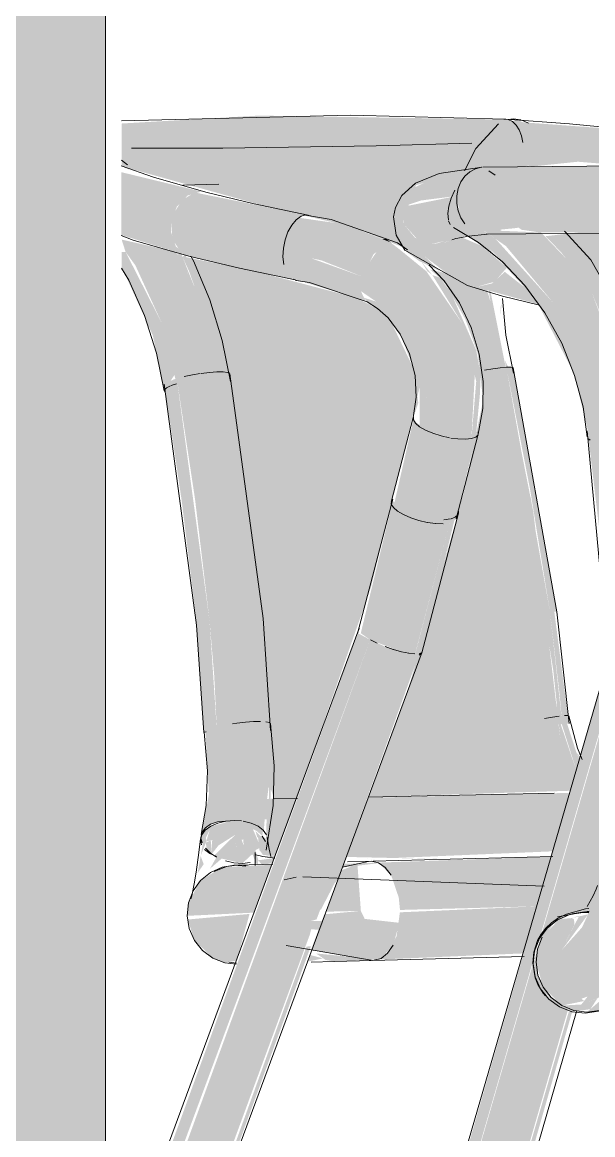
# Model space of a CAD drawing. Header units: inches. Extents: x 27328 to 52026, y -4075 to 4147.
# Drawn here: x 49625.64854 to 49625.653, y 59.9758 to 59.98449 of the extents above; entities that cross this region are included whole.
import ezdxf

# ---------------------------------------------------------------- set-up
doc = ezdxf.new("R2010")
doc.units = ezdxf.units.IN
doc.header["$MEASUREMENT"] = 0
doc.layers.add('I-FURN', color=30, linetype='Continuous', lineweight=9)
doc.layers.add('S-BEAM', color=12, linetype='Continuous', lineweight=9)

msp = doc.modelspace()

# ---------------------------------------------------------------- hatches: boundary and pattern name
at = {"layer": 'I-FURN'}
for points in [[(49625.6493213, 59.9833938), (49625.6495984, 59.9834175), (49625.6496234, 59.9835035), (49625.6513087, 59.9835207), (49625.6514548, 59.9834605), (49625.6524552, 59.9834325), (49625.6524431, 59.9835992), (49625.652372, 59.9837108), (49625.6523401, 59.9837263), (49625.6503936, 59.983757), (49625.6493216, 59.9836952), (49625.6493213, 59.9834304)], [(49625.6533931, 59.9833714), (49625.6533891, 59.9836357), (49625.652372, 59.9837108), (49625.6524431, 59.9835992), (49625.6524552, 59.9834325), (49625.6531669, 59.9833736)], [(49625.652512, 59.9833586), (49625.6529065, 59.9833991), (49625.6524552, 59.9834325), (49625.6524552, 59.9833758), (49625.6525145, 59.9833626)], [(49625.6497074, 59.9829176), (49625.6497511, 59.9830437), (49625.649838, 59.9831337), (49625.649945, 59.9831637), (49625.6493187, 59.9833153), (49625.6493183, 59.9830312)], [(49625.6515026, 59.9830419), (49625.6516581, 59.9830942), (49625.6519388, 59.9831298), (49625.6520016, 59.9832835), (49625.6520838, 59.9833425), (49625.6517629, 59.9832702), (49625.6515502, 59.9831676), (49625.651518, 59.983108)], [(49625.6560352, 59.9830929), (49625.6565932, 59.9831274), (49625.6566574, 59.9832847), (49625.6566776, 59.9832964), (49625.6536016, 59.9833712), (49625.6521313, 59.9833538), (49625.6520398, 59.9833187), (49625.651971, 59.9832387), (49625.6519388, 59.9831298), (49625.654058, 59.9831519), (49625.6559954, 59.9830945)], [(49625.650584, 59.982721), (49625.650649, 59.9829026), (49625.650722, 59.9829709), (49625.6507604, 59.982981), (49625.6498908, 59.9831571), (49625.6497904, 59.983095), (49625.6497228, 59.9829832), (49625.6497088, 59.9829173), (49625.6502353, 59.982794)], [(49625.6517398, 59.9827539), (49625.6520879, 59.9828385), (49625.6520008, 59.9829129), (49625.6519386, 59.9830711), (49625.6519388, 59.9831298), (49625.6515026, 59.9830419), (49625.6515252, 59.9829085), (49625.6516263, 59.9827953), (49625.6516728, 59.9827702)], [(49625.6550101, 59.982835), (49625.6550659, 59.9829388), (49625.6550994, 59.982935), (49625.6552849, 59.9830336), (49625.6553689, 59.9830153), (49625.6557894, 59.9830794), (49625.6559753, 59.9830953), (49625.6540406, 59.9831523), (49625.6519388, 59.9831298), (49625.6519705, 59.9829598), (49625.6520827, 59.982848), (49625.6523864, 59.9828773), (49625.6524211, 59.9828823), (49625.6524434, 59.9828658), (49625.6525913, 59.9828443), (49625.6541749, 59.9828542), (49625.6549981, 59.9828353)], [(49625.6498285, 59.9826659), (49625.6497448, 59.9827354), (49625.6497061, 59.9828515), (49625.6497074, 59.9829176), (49625.6493183, 59.9830312), (49625.6493186, 59.982825), (49625.6497091, 59.9827031)], [(49625.6511994, 59.9825), (49625.6512895, 59.9826763), (49625.6514193, 59.9827683), (49625.6510701, 59.9829075), (49625.6506722, 59.982964), (49625.6506019, 59.9828835), (49625.6505567, 59.9826938), (49625.6508816, 59.9826267)], [(49625.651807, 59.9825431), (49625.6516893, 59.982656), (49625.6517398, 59.9827539), (49625.651612, 59.982803), (49625.6515252, 59.9829085), (49625.6515051, 59.9829738), (49625.6514621, 59.9828448), (49625.6515531, 59.9826887), (49625.6516439, 59.9826219)], [(49625.6506597, 59.9824793), (49625.6506034, 59.9825427), (49625.6505806, 59.9826553), (49625.650584, 59.982721), (49625.6497074, 59.9829176), (49625.6497189, 59.9827894), (49625.6497822, 59.9826933), (49625.6498285, 59.9826659), (49625.6502574, 59.9825638)], [(49625.6497498, 59.9816639), (49625.650005, 59.9817064), (49625.6501066, 59.981731), (49625.649976, 59.982261), (49625.6497442, 59.982693), (49625.6493212, 59.9827891), (49625.6493518, 59.982693), (49625.6494285, 59.9825879), (49625.6496317, 59.982143), (49625.6497333, 59.981731)], [(49625.6514193, 59.9827683), (49625.6513872, 59.982794), (49625.6513548, 59.982794)], [(49625.6520889, 59.9824185), (49625.6522336, 59.9824606), (49625.6523289, 59.9825693), (49625.6521371, 59.9827377), (49625.6519897, 59.9828009), (49625.6519862, 59.9828145), (49625.6518604, 59.9827702), (49625.6517398, 59.9827539), (49625.6516893, 59.982656), (49625.6518783, 59.9825116)], [(49625.6496552, 59.9816157), (49625.6497333, 59.981731), (49625.6496317, 59.982143), (49625.6493518, 59.982693), (49625.6493213, 59.982693), (49625.6493214, 59.9825756), (49625.6495644, 59.9820414), (49625.6496306, 59.981731)], [(49625.6512245, 59.982312), (49625.6511894, 59.9823864), (49625.6511994, 59.9825), (49625.6508003, 59.9826435), (49625.6505567, 59.9826938), (49625.6506039, 59.982523), (49625.6506369, 59.9824892), (49625.6508004, 59.9824399)], [(49625.6520049, 59.9812303), (49625.6520526, 59.9812354), (49625.6520783, 59.9817314), (49625.6519828, 59.9821311), (49625.6517005, 59.9825419), (49625.651501, 59.9827045), (49625.6514193, 59.9827683), (49625.6513321, 59.9827205), (49625.6512208, 59.9825621), (49625.6511994, 59.9825), (49625.6515268, 59.9822092), (49625.6517068, 59.9817314), (49625.6516944, 59.9813014), (49625.6518922, 59.9812399), (49625.6519468, 59.9812323)], [(49625.652582, 59.9822825), (49625.6524796, 59.982407), (49625.6523129, 59.9825373), (49625.6522144, 59.9824471), (49625.6520889, 59.9824185), (49625.6525667, 59.9822862)], [(49625.6503967, 59.9788127), (49625.6502206, 59.9806212), (49625.6500383, 59.981731), (49625.6498736, 59.9823802), (49625.6497992, 59.9823686), (49625.6500682, 59.980926), (49625.65019, 59.9799649), (49625.6502924, 59.9788144)], [(49625.6500078, 59.9798102), (49625.650372, 59.9798405), (49625.6501132, 59.9817559), (49625.6498097, 59.9817207), (49625.6497517, 59.9817065), (49625.6498943, 59.9807617)], [(49625.6526182, 59.9798786), (49625.6526659, 59.9798829), (49625.6523252, 59.9817929), (49625.6522776, 59.981788), (49625.65252, 59.9807525)], [(49625.6526659, 59.9798829), (49625.6527174, 59.979884), (49625.6523771, 59.9817912), (49625.6523252, 59.9817929), (49625.6525101, 59.9808413)], [(49625.6499087, 59.9797828), (49625.6500078, 59.9798102), (49625.6497517, 59.9817065), (49625.6496544, 59.9816652), (49625.6497907, 59.9807463)], [(49625.6515216, 59.980642), (49625.6516944, 59.9813014), (49625.6515989, 59.9813808), (49625.6514427, 59.9806962), (49625.6514752, 59.9806689)], [(49625.6518318, 59.98057), (49625.6518794, 59.9805751), (49625.6520526, 59.9812354), (49625.6518823, 59.9812412), (49625.6516944, 59.9813014), (49625.6515216, 59.980642), (49625.6517093, 59.9805811), (49625.6517738, 59.980572)], [(49625.6518794, 59.9805751), (49625.6519315, 59.9806048), (49625.6520866, 59.9812472), (49625.6520523, 59.9812345), (49625.6518924, 59.9806247)], [(49625.6532382, 59.9793586), (49625.653064, 59.9812635), (49625.6529611, 59.9812848), (49625.6531888, 59.9793633)], [(49625.650372, 59.9798405), (49625.6503092, 59.9806088), (49625.6502573, 59.9808016)], [(49625.6512639, 59.9796634), (49625.6515257, 59.9806654), (49625.6514389, 59.980749), (49625.6511885, 59.9797159), (49625.651262, 59.9796644)], [(49625.6516082, 59.9795379), (49625.6518886, 59.9806078), (49625.651712, 59.9806069), (49625.6515257, 59.9806654), (49625.6512639, 59.9796634), (49625.651508, 59.9795702), (49625.6515597, 59.9795381)], [(49625.6516082, 59.9795379), (49625.6516632, 59.9795576), (49625.651926, 59.9806223), (49625.6518886, 59.9806078), (49625.6516276, 59.9796062)], [(49625.6500649, 59.9789542), (49625.6504306, 59.9789613), (49625.650372, 59.9798405), (49625.6500078, 59.9798102), (49625.6500442, 59.9793831)], [(49625.6527143, 59.9790027), (49625.6527622, 59.9790063), (49625.6526659, 59.9798829), (49625.6526182, 59.9798786), (49625.6526914, 59.9794279), (49625.6527174, 59.9791781)], [(49625.6527622, 59.9790063), (49625.6528132, 59.9790105), (49625.6526997, 59.9798847), (49625.6526659, 59.9798829), (49625.6527408, 59.9792395)], [(49625.6499646, 59.9789432), (49625.6500649, 59.9789542), (49625.6500078, 59.9798102), (49625.6499087, 59.9797828), (49625.6499204, 59.9796057)], [(49625.6493181, 59.97441), (49625.651262, 59.9796644), (49625.6511644, 59.9797169), (49625.6493181, 59.9746476), (49625.6493181, 59.974472)], [(49625.6493183, 59.9733605), (49625.6507878, 59.977355), (49625.65079, 59.9773608), (49625.6508009, 59.9774045), (49625.6507679, 59.9774066), (49625.6508008, 59.97747), (49625.6508431, 59.9774809), (49625.6516101, 59.9795537), (49625.651378, 59.9796112), (49625.651262, 59.9796644), (49625.6493181, 59.9743354), (49625.6493183, 59.9734261)], [(49625.6500488, 59.9685859), (49625.6531441, 59.9792621), (49625.6531072, 59.979459), (49625.6499734, 59.9685886), (49625.6500057, 59.9685872)], [(49625.6528449, 59.9784866), (49625.6528818, 59.9786136), (49625.6527289, 59.9790668), (49625.6527714, 59.9786525), (49625.6528284, 59.9785337)], [(49625.6499493, 59.9781623), (49625.6500156, 59.9782244), (49625.6500686, 59.9782421), (49625.6501144, 59.9785951), (49625.6500928, 59.9789928), (49625.6499748, 59.9789544), (49625.6500029, 59.9784594)], [(49625.6504192, 59.9781315), (49625.6504735, 59.9785512), (49625.6504478, 59.979024), (49625.6502216, 59.9790144), (49625.6500928, 59.9789928), (49625.6501076, 59.9785431), (49625.6500686, 59.9782421), (49625.6502579, 59.9782306), (49625.6503784, 59.9781708)], [(49625.6503287, 59.9782581), (49625.6503967, 59.9788127), (49625.6502924, 59.9788144), (49625.6503288, 59.9785398), (49625.65034, 59.9785408), (49625.6503054, 59.9783817), (49625.6502802, 59.9782589)], [(49625.6503839, 59.9779106), (49625.6503888, 59.9779426), (49625.6503657, 59.9780225), (49625.6504077, 59.9780436), (49625.6503252, 59.9782347), (49625.6502035, 59.9782533), (49625.6502111, 59.9780888), (49625.6502707, 59.9781062), (49625.650276, 59.9780333), (49625.6503453, 59.9779847), (49625.6503696, 59.9779197)], [(49625.6498329, 59.9775094), (49625.6503579, 59.9775345), (49625.6504964, 59.9779078), (49625.6501052, 59.977889), (49625.6499369, 59.9777851), (49625.649843, 59.9776097)], [(49625.6504183, 59.9779051), (49625.6505029, 59.9779233), (49625.6505166, 59.9779605), (49625.6503884, 59.9779431), (49625.650414, 59.9779106)], [(49625.6509119, 59.9775416), (49625.6511891, 59.977548), (49625.6511623, 59.977912), (49625.6510353, 59.9778644), (49625.6509212, 59.9775646)], [(49625.6514947, 59.9775552), (49625.6525756, 59.9775838), (49625.6526889, 59.9779728), (49625.6510546, 59.9779152), (49625.6510466, 59.9778869), (49625.6513319, 59.9779207), (49625.6514275, 59.9778212), (49625.651485, 59.9776523), (49625.6514929, 59.9775736)], [(49625.6509795, 59.9771534), (49625.6524693, 59.9772165), (49625.6525756, 59.9775838), (49625.6514939, 59.9775368), (49625.6514682, 59.9773514), (49625.6513954, 59.9772147), (49625.6513449, 59.977176), (49625.6511658, 59.9771839), (49625.6508393, 59.9772155), (49625.6509134, 59.9771652)], [(49625.6512293, 59.9771732), (49625.6513482, 59.977177), (49625.6514424, 59.9772849), (49625.6514904, 59.9774547), (49625.651219, 59.9774854), (49625.6511891, 59.977548), (49625.650904, 59.9775211), (49625.6508835, 59.9774682), (49625.6507519, 59.9774711), (49625.6507395, 59.9774085), (49625.6508009, 59.9774045), (49625.6508145, 59.9774036), (49625.6508586, 59.9774007), (49625.6508011, 59.9772456), (49625.6509788, 59.9772155)], [(49625.6525569, 59.9771474), (49625.6527566, 59.9772404), (49625.6528571, 59.9774411), (49625.6528531, 59.9774826), (49625.6528365, 59.9774917), (49625.6527379, 59.9774826), (49625.6526046, 59.9773433), (49625.6525679, 59.9772488)], [(49625.6504382, 59.968586), (49625.6505009, 59.9685902), (49625.6528391, 59.9767609), (49625.6528128, 59.9767609), (49625.6505533, 59.9689823)]]:
    msp.add_hatch(color=256, dxfattribs=at).paths.add_polyline_path(points, flags=0)
h = msp.add_hatch(color=256, dxfattribs=at)
h.paths.add_polyline_path([(49625.6522837, 59.9817337), (49625.6523301, 59.9817421), (49625.6522004, 59.982389), (49625.6521881, 59.9823928), (49625.6522353, 59.9820684), (49625.6522545, 59.981936)], flags=0)
h.paths.add_polyline_path([(49625.6522603, 59.9833538), (49625.6524867, 59.9833626), (49625.652635, 59.9835566), (49625.6525529, 59.9836618), (49625.6524009, 59.9837279), (49625.6523721, 59.9837108), (49625.6524431, 59.9835992), (49625.6524287, 59.9835983), (49625.652261, 59.9833547)], flags=0)
h = msp.add_hatch(color=256, dxfattribs=at)
h.paths.add_polyline_path([(49625.6503604, 59.978421), (49625.6503707, 59.9784211), (49625.6504196, 59.978497), (49625.6504453, 59.9784444), (49625.6504757, 59.9785275), (49625.6505135, 59.9784235), (49625.6506909, 59.9784264), (49625.6512674, 59.9800734), (49625.6516559, 59.9816679), (49625.6514129, 59.9821716), (49625.6513185, 59.9822488), (49625.6511513, 59.9823354), (49625.6503628, 59.9825423), (49625.6498076, 59.982655), (49625.649905, 59.9823798), (49625.6500845, 59.9815061), (49625.6502206, 59.9806212), (49625.6503967, 59.9788127), (49625.6503787, 59.9785075)], flags=0)
h.paths.add_polyline_path([(49625.6512514, 59.9784362), (49625.652845, 59.9784865), (49625.6527506, 59.9788587), (49625.6525357, 59.9806636), (49625.6522354, 59.982185), (49625.652174, 59.9823971), (49625.6518724, 59.9825219), (49625.6517293, 59.9825555), (49625.6517973, 59.9824968), (49625.6518479, 59.9824454), (49625.6520043, 59.9821688), (49625.6521011, 59.9819041), (49625.6521439, 59.9815341), (49625.6519916, 59.9808082), (49625.6515479, 59.9792357), (49625.6512671, 59.9784785)], flags=0)
h.paths.add_polyline_path([(49625.6513185, 59.9823019), (49625.6512132, 59.9823351), (49625.6512307, 59.9823114)], flags=0)
h.paths.add_polyline_path([(49625.6515644, 59.9827031), (49625.6514867, 59.9828504), (49625.6516202, 59.9832148), (49625.6521562, 59.9833518), (49625.6523062, 59.9833626), (49625.6524045, 59.983543), (49625.6523664, 59.9835531), (49625.6497128, 59.9835034), (49625.6493213, 59.983504), (49625.6493213, 59.9833612), (49625.6504653, 59.9830433), (49625.6511433, 59.982883), (49625.6515386, 59.9827199)], flags=0)
h.paths.add_polyline_path([(49625.6517629, 59.982752), (49625.6519168, 59.9827839), (49625.651883, 59.9827923), (49625.6517669, 59.9827533)], flags=0)
h = msp.add_hatch(color=256, dxfattribs=at)
h.paths.add_polyline_path([(49625.6493986, 59.9833375), (49625.6494459, 59.9834044), (49625.6493389, 59.9833953), (49625.6493845, 59.9833418)], flags=0)
h.paths.add_polyline_path([(49625.65239, 59.9833563), (49625.6524468, 59.9833898), (49625.652425, 59.9834333), (49625.6524077, 59.9834179), (49625.6523918, 59.9833626)], flags=0)
h.paths.add_polyline_path([(49625.6521739, 59.9833877), (49625.6521851, 59.983399), (49625.6523048, 59.9834179), (49625.6522753, 59.9834375), (49625.6520572, 59.9834098), (49625.6521599, 59.9833938)], flags=0)
h = msp.add_hatch(color=256, dxfattribs=at)
h.paths.add_polyline_path([(49625.6501131, 59.9817049), (49625.6500484, 59.9821303), (49625.649976, 59.982261), (49625.6501066, 59.981731)], flags=0)
h.paths.add_polyline_path([(49625.649976, 59.982261), (49625.6498198, 59.9826694), (49625.6497961, 59.982655), (49625.6498765, 59.9824789)], flags=0)
h.paths.add_polyline_path([(49625.6493952, 59.9833291), (49625.6493303, 59.9833573), (49625.6493638, 59.9833411)], flags=0)
h = msp.add_hatch(color=256, dxfattribs=at)
h.paths.add_polyline_path([(49625.6531281, 59.9811983), (49625.6533313, 59.9812143), (49625.65332, 59.981521), (49625.6532603, 59.9817329), (49625.6532173, 59.9817329), (49625.6532086, 59.9819162), (49625.6531048, 59.9820754), (49625.6529908, 59.9823811), (49625.652857, 59.982573), (49625.6525965, 59.9828445), (49625.6522802, 59.9828577), (49625.6522807, 59.982893), (49625.6521286, 59.9829116), (49625.6520796, 59.9829079), (49625.6523221, 59.9827379), (49625.6526907, 59.9822965), (49625.6529673, 59.9816731), (49625.6530672, 59.9812025)], flags=0)
h.paths.add_polyline_path([(49625.6520014, 59.9829627), (49625.6521346, 59.9830013), (49625.6520354, 59.9830112), (49625.6519494, 59.9830135), (49625.6519498, 59.9831866), (49625.6520398, 59.9833187), (49625.6519628, 59.9832387), (49625.6518951, 59.983112), (49625.6518768, 59.98305), (49625.6519705, 59.9829844)], flags=0)
h = msp.add_hatch(color=256, dxfattribs=at)
h.paths.add_polyline_path([(49625.6522773, 59.9821938), (49625.65229, 59.9822916), (49625.6522812, 59.9822651)], flags=0)
h.paths.add_polyline_path([(49625.6523301, 59.9817421), (49625.6523628, 59.9817463), (49625.6523136, 59.9818448)], flags=0)
h.paths.add_polyline_path([(49625.6524832, 59.983358), (49625.6525174, 59.9833673), (49625.6524867, 59.9833626)], flags=0)
h = msp.add_hatch(color=256, dxfattribs=at)
h.paths.add_polyline_path([(49625.6522301, 59.9826725), (49625.6521845, 59.9827256), (49625.652421, 59.982492)], flags=0)
h.paths.add_polyline_path([(49625.6530672, 59.9812025), (49625.6529472, 59.9817678), (49625.6526907, 59.9822965), (49625.6522401, 59.9827954), (49625.6518754, 59.9830395), (49625.6518873, 59.9829065), (49625.6522301, 59.9826725), (49625.6525551, 59.9823216), (49625.6528593, 59.9817329), (49625.6529004, 59.9815509), (49625.6529807, 59.9812241), (49625.6530169, 59.9812113)], flags=0)
h = msp.add_hatch(color=256, dxfattribs=at)
h.paths.add_polyline_path([(49625.6563692, 59.9779361), (49625.6563069, 59.9784628), (49625.6561162, 59.9801082), (49625.6559146, 59.9813738), (49625.6557263, 59.9817906), (49625.6555257, 59.9821164), (49625.6553609, 59.9822764), (49625.6549761, 59.9825179), (49625.654938, 59.982617), (49625.6549553, 59.9827535), (49625.65499, 59.9828354), (49625.6529582, 59.9828531), (49625.6526296, 59.9828152), (49625.6527521, 59.9826915), (49625.6529909, 59.982381), (49625.6532793, 59.9816661), (49625.6533255, 59.9813786), (49625.6533315, 59.9813702), (49625.6534522, 59.9813406), (49625.6533915, 59.9812658), (49625.6534129, 59.9811289), (49625.6533486, 59.9811011), (49625.6534528, 59.9802074), (49625.6535356, 59.9793745), (49625.653503, 59.9793498), (49625.6535624, 59.9786191), (49625.6537001, 59.9785821), (49625.6535714, 59.9785089), (49625.6535273, 59.9779846), (49625.6563588, 59.9779362)], flags=0)
h.paths.add_polyline_path([(49625.6535238, 59.9779846), (49625.6534708, 59.9781128), (49625.6534831, 59.9779855), (49625.6535142, 59.9779848)], flags=0)
h = msp.add_hatch(color=256, dxfattribs=at)
h.paths.add_polyline_path([(49625.649905, 59.9823798), (49625.6497859, 59.98268), (49625.6497281, 59.9826656), (49625.6497945, 59.982562), (49625.6498322, 59.9825327), (49625.6498937, 59.9823799)], flags=0)
h.paths.add_polyline_path([(49625.6498837, 59.98238), (49625.6497859, 59.9824584), (49625.6497946, 59.9823875), (49625.6498322, 59.9823807), (49625.6498736, 59.9823802)], flags=0)
h = msp.add_hatch(color=256, dxfattribs=at)
h.paths.add_polyline_path([(49625.6517473, 59.9825121), (49625.6516586, 59.9826207), (49625.6517092, 59.9825419)], flags=0)
h.paths.add_polyline_path([(49625.6520526, 59.9812354), (49625.6520866, 59.9812472), (49625.652119, 59.9815839), (49625.6521241, 59.9817314), (49625.6520904, 59.981924), (49625.6518923, 59.9823736), (49625.6518084, 59.9824912), (49625.6517473, 59.9825121), (49625.6519828, 59.9821311), (49625.6520899, 59.9816829), (49625.6520734, 59.9814849)], flags=0)
h = msp.add_hatch(color=256, dxfattribs=at)
h.paths.add_polyline_path([(49625.6516944, 59.9813014), (49625.6517079, 59.9817707), (49625.6515268, 59.9822092), (49625.6511994, 59.9825), (49625.6511894, 59.9823864), (49625.651312, 59.9823024), (49625.6512245, 59.982312), (49625.6513873, 59.9821956), (49625.6514851, 59.9820755), (49625.6516234, 59.9817314), (49625.6516491, 59.9816685), (49625.6516479, 59.9813281)], flags=0)
h.paths.add_polyline_path([(49625.6515998, 59.9814032), (49625.6516379, 59.9815135), (49625.651622, 59.9816273)], flags=0)
h = msp.add_hatch(color=256, dxfattribs=at)
h.paths.add_polyline_path([(49625.6493185, 59.9732253), (49625.6507991, 59.9772727), (49625.6507647, 59.977269), (49625.6493184, 59.9732754), (49625.6493185, 59.9732302)], flags=0)
h.paths.add_polyline_path([(49625.6508711, 59.9775566), (49625.6508772, 59.9775576), (49625.6509827, 59.9777604), (49625.6510091, 59.9777944), (49625.6516448, 59.9795557), (49625.6516101, 59.9795537), (49625.6508944, 59.9776196)], flags=0)
h = msp.add_hatch(color=256, dxfattribs=at)
h.paths.add_polyline_path([(49625.6502204, 59.9685839), (49625.6504382, 59.968586), (49625.6528071, 59.9767783), (49625.6526513, 59.9768703), (49625.6525386, 59.9771153), (49625.6525326, 59.977134), (49625.6500488, 59.9685859), (49625.650159, 59.9685843)], flags=0)
h.paths.add_polyline_path([(49625.6525784, 59.9772918), (49625.6526959, 59.9774525), (49625.652823, 59.9775186), (49625.6529795, 59.9775513), (49625.6530549, 59.9776546), (49625.6530549, 59.9777015), (49625.6531819, 59.9780719), (49625.6531523, 59.9790481), (49625.6531395, 59.9792228), (49625.6525848, 59.9773135)], flags=0)
h = msp.add_hatch(color=256, dxfattribs=at)
h.paths.add_polyline_path([(49625.6528818, 59.9786136), (49625.6529085, 59.978705), (49625.6528718, 59.9787868), (49625.6527788, 59.9790723), (49625.6527384, 59.9790681)], flags=0)
h.paths.add_polyline_path([(49625.652911, 59.9787134), (49625.6529171, 59.9787343), (49625.6528718, 59.9787868)], flags=0)
h = msp.add_hatch(color=256, dxfattribs=at)
h.paths.add_polyline_path([(49625.6504711, 59.9783304), (49625.6504791, 59.9783342), (49625.6504944, 59.9786769), (49625.6504725, 59.9785431), (49625.6504721, 59.9783342)], flags=0)
h.paths.add_polyline_path([(49625.6504253, 59.9781783), (49625.6504316, 59.9781789), (49625.6504406, 59.9782964)], flags=0)
h = msp.add_hatch(color=256, dxfattribs=at)
h.paths.add_polyline_path([(49625.6514516, 59.9779608), (49625.6527069, 59.9780137), (49625.6528402, 59.97847), (49625.6512494, 59.9784308), (49625.6510775, 59.9779691), (49625.651447, 59.9779609)], flags=0)
h.paths.add_polyline_path([(49625.6505252, 59.9779813), (49625.6506909, 59.9784264), (49625.6503604, 59.978421), (49625.6503318, 59.9782752), (49625.6504533, 59.9782614), (49625.6504481, 59.9781111), (49625.6504193, 59.9781315), (49625.6503853, 59.9781315), (49625.6503973, 59.9780219), (49625.6504177, 59.9779961), (49625.6504248, 59.9779835), (49625.6504591, 59.9779827)], flags=0)
h = msp.add_hatch(color=256, dxfattribs=at)
h.paths.add_polyline_path([(49625.6499146, 59.9778436), (49625.6499616, 59.9779126), (49625.6499382, 59.9779776), (49625.6499167, 59.9778555)], flags=0)
h.paths.add_polyline_path([(49625.6500112, 59.9778773), (49625.6501034, 59.9779572), (49625.6500752, 59.9779914), (49625.6500146, 59.9778834)], flags=0)
h.paths.add_polyline_path([(49625.6499827, 59.9780911), (49625.6500287, 59.9781004), (49625.650017, 59.977982), (49625.650078, 59.9780598), (49625.6502086, 59.9781423), (49625.6502035, 59.9782533), (49625.6500172, 59.9782095)], flags=0)
h.paths.add_polyline_path([(49625.6499382, 59.9779776), (49625.6499827, 59.9780911), (49625.6499745, 59.9781784)], flags=0)
h.paths.add_polyline_path([(49625.6501366, 59.9780185), (49625.6502171, 59.9780286), (49625.6502111, 59.9780888)], flags=0)
h = msp.add_hatch(color=256, dxfattribs=at)
h.paths.add_polyline_path([(49625.6502115, 59.9780888), (49625.6502178, 59.9780285), (49625.6501603, 59.9780403), (49625.6502092, 59.9780866)], flags=0)
h.paths.add_polyline_path([(49625.6502638, 59.9779191), (49625.6503455, 59.9779948), (49625.6503113, 59.9780157), (49625.6502748, 59.9780576), (49625.650258, 59.9781023), (49625.6502105, 59.9781082), (49625.6502075, 59.9781411), (49625.6500459, 59.977982), (49625.6501043, 59.9779559), (49625.6502582, 59.9779204)], flags=0)
h.paths.add_polyline_path([(49625.6500196, 59.9780023), (49625.6500174, 59.978098), (49625.6499797, 59.9780825), (49625.6499831, 59.9780305), (49625.6500176, 59.9780038)], flags=0)
h.paths.add_polyline_path([(49625.6499552, 59.9780697), (49625.6500094, 59.9781823), (49625.6500288, 59.9782146), (49625.6499493, 59.9781623), (49625.6499495, 59.9780791)], flags=0)
h.paths.add_polyline_path([(49625.6504272, 59.9781118), (49625.650366, 59.9781726), (49625.6503801, 59.9781231), (49625.6504158, 59.9781122)], flags=0)
h.paths.add_polyline_path([(49625.6501155, 59.9781492), (49625.6501962, 59.9782446), (49625.6500855, 59.9782076), (49625.6501002, 59.9781791)], flags=0)
h.paths.add_polyline_path([(49625.6502075, 59.9781711), (49625.6502534, 59.9782268), (49625.6502041, 59.9782424), (49625.6502066, 59.9781909)], flags=0)
h = msp.add_hatch(color=256, dxfattribs=at)
h.paths.add_polyline_path([(49625.6514516, 59.9779608), (49625.6518975, 59.9779511), (49625.6515101, 59.977962)], flags=0)
h.paths.add_polyline_path([(49625.6513532, 59.9779367), (49625.6511927, 59.9779665), (49625.651348, 59.977937)], flags=0)
h.paths.add_polyline_path([(49625.6505166, 59.9779605), (49625.6505235, 59.977977), (49625.6504244, 59.9779715)], flags=0)
h.paths.add_polyline_path([(49625.6505236, 59.9779772), (49625.6505252, 59.9779813), (49625.6504451, 59.977981)], flags=0)
h = msp.add_hatch(color=256, dxfattribs=at)
h.paths.add_polyline_path([(49625.6502171, 59.9771516), (49625.65022, 59.9771594), (49625.6502136, 59.9771516)], flags=0)
h.paths.add_polyline_path([(49625.6502671, 59.9778769), (49625.6502567, 59.9778934), (49625.6502665, 59.9778769)], flags=0)
h = msp.add_hatch(color=256, dxfattribs=at)
h.paths.add_polyline_path([(49625.6528519, 59.9767694), (49625.6529692, 59.9768403), (49625.6531222, 59.9769011), (49625.6532547, 59.9771514), (49625.6533455, 59.9775227), (49625.6531478, 59.9775698), (49625.6530582, 59.9776421), (49625.6530363, 59.977684), (49625.6529164, 59.9774193), (49625.6527566, 59.9772404), (49625.6525569, 59.9771474), (49625.6526129, 59.9769516), (49625.6527577, 59.9768084), (49625.6528236, 59.9767811)], flags=0)
h.paths.add_polyline_path([(49625.6527577, 59.9768084), (49625.6529599, 59.9768794), (49625.6529108, 59.9768172), (49625.652829, 59.9768125)], flags=0)
h = msp.add_hatch(color=256, dxfattribs=at)
h.paths.add_polyline_path([(49625.6501262, 59.9771432), (49625.65022, 59.9771605), (49625.6503197, 59.977524), (49625.6498374, 59.9774806), (49625.6498894, 59.9773176), (49625.6500331, 59.9771796)], flags=0)
h.paths.add_polyline_path([(49625.6507723, 59.9771517), (49625.6508938, 59.9771769), (49625.6507915, 59.9772042), (49625.6507749, 59.9771589)], flags=0)
h = msp.add_hatch(color=256, dxfattribs=at)
h.paths.add_polyline_path([(49625.6531228, 59.9769011), (49625.6531228, 59.9768388), (49625.6531228, 59.9767993), (49625.6532199, 59.97687), (49625.6532016, 59.9769011), (49625.6531893, 59.9769294), (49625.6531403, 59.9769085)], flags=0)
h.paths.add_polyline_path([(49625.6528373, 59.9767611), (49625.6529809, 59.9767803), (49625.6530376, 59.9768671), (49625.652824, 59.9767809), (49625.6526705, 59.9768779), (49625.6525722, 59.977046), (49625.6525722, 59.9772599), (49625.6525339, 59.9771342), (49625.6525823, 59.9769799), (49625.6526762, 59.9768485), (49625.6528221, 59.9767694)], flags=0)
h.paths.add_polyline_path([(49625.6527577, 59.9768084), (49625.6529326, 59.9768444), (49625.652911, 59.9768625), (49625.6527822, 59.9768171)], flags=0)
h.paths.add_polyline_path([(49625.6527572, 59.9772404), (49625.6529639, 59.9775215), (49625.6528369, 59.9774916), (49625.6528951, 59.9775106), (49625.6527599, 59.9772488)], flags=0)
h = msp.add_hatch(color=256, dxfattribs=at)
h.paths.add_polyline_path([(49625.6529525, 59.9767561), (49625.6530525, 59.9767696), (49625.6531398, 59.976856), (49625.6531222, 59.9769011), (49625.6529695, 59.9767707)], flags=0)
h.paths.add_polyline_path([(49625.6531912, 59.9768603), (49625.6533065, 59.9769442), (49625.6534346, 59.9771961), (49625.6535365, 59.9774827), (49625.6534996, 59.9775063), (49625.653468, 59.9775445), (49625.6533346, 59.9774782), (49625.6532547, 59.9771514), (49625.6531222, 59.9769011), (49625.6532102, 59.9769387)], flags=0)
at = {"layer": 'S-BEAM'}
h = msp.add_hatch(color=256, dxfattribs=at)
h.paths.add_polyline_path([(49625.6491947, 59.9655689), (49625.6491947, 60.033982), (49625.6483285, 60.0339777), (49625.6483463, 59.9655699), (49625.6484936, 59.9655697)], flags=0)
h.paths.add_polyline_path([(49625.637938, 59.965582), (49625.637938, 60.0332709), (49625.6376122, 60.0349035), (49625.6366907, 60.0350986), (49625.6370725, 60.0331853), (49625.6370725, 59.965583), (49625.6378895, 59.9655821)], flags=0)
h.paths.add_polyline_path([(49624.9697504, 59.9669212), (49624.9697504, 60.0324409), (49624.9838102, 60.109619), (49624.9837158, 60.1097962), (49624.9832302, 60.1110526), (49624.9689235, 60.0325168), (49624.9689235, 59.9669221), (49624.9689765, 59.9669221)], flags=0)
h.paths.add_polyline_path([(49624.9590053, 59.9669335), (49624.9590053, 60.1818315), (49624.9581791, 60.1818613), (49624.9581791, 60.0475345), (49624.9584994, 60.0474895), (49624.9584918, 60.045468), (49624.9585922, 60.045468), (49624.9585922, 60.0208376), (49624.9586671, 60.0206538), (49624.9585922, 60.0205899), (49624.9585922, 59.966934)], flags=0)
h.paths.add_polyline_path([(49625.6487568, 60.0581628), (49625.6487615, 60.0667169), (49625.6487615, 60.0763211), (49625.6491947, 60.0765263), (49625.6491794, 60.1534545), (49625.6483285, 60.1526461), (49625.6483414, 60.0592078), (49625.6487397, 60.0582058)], flags=0)
h.paths.add_polyline_path([(49625.6310922, 60.0631514), (49625.6310112, 60.0649744), (49625.6310112, 60.067979), (49625.6282702, 60.0817133), (49625.6282702, 60.0772922), (49625.6310563, 60.0633315)], flags=0)
h.paths.add_polyline_path([(49624.9854679, 60.1233364), (49624.9863098, 60.12334), (49624.9907063, 60.1474736), (49624.9898601, 60.1474469), (49624.9854818, 60.1234125)], flags=0)

# ---------------------------------------------------------------- linework, layer by layer
at = {"layer": 'I-FURN'}
for p, q in [((49625.6523065, 59.9837291), (49625.6523401, 59.9837263)), ((49625.652447, 59.9837204), (49625.6524982, 59.9836992)), ((49625.649367, 59.983372), (49625.6493208, 59.9834088)), ((49625.6521882, 59.9833267), (49625.6522383, 59.9832931)), ((49625.6500805, 59.9832218), (49625.6497996, 59.9832144)), ((49625.6507967, 59.9829737), (49625.6507604, 59.982981)), ((49625.6518873, 59.9829065), (49625.6518747, 59.9829358)), ((49625.6515531, 59.98271), (49625.6514748, 59.9827627)), ((49625.6506597, 59.9824793), (49625.6506776, 59.9824735)), ((49625.6506853, 59.9824699), (49625.6506751, 59.9824716)), ((49625.6501671, 59.9817413), (49625.6504254, 59.9798296)), ((49625.6523793, 59.9817887), (49625.6527193, 59.9798827)), ((49625.6496522, 59.9816591), (49625.6499062, 59.9797788)), ((49625.6497498, 59.9816639), (49625.6497091, 59.98165)), ((49625.6496538, 59.9816083), (49625.6496568, 59.9816022)), ((49625.6514252, 59.98074), (49625.6515979, 59.9813994)), ((49625.6531325, 59.9793853), (49625.6529575, 59.9812969)), ((49625.6519468, 59.9812323), (49625.6518924, 59.9812394)), ((49625.6521057, 59.9812689), (49625.6519328, 59.9806095)), ((49625.6520049, 59.9812303), (49625.6519468, 59.9812323)), ((49625.6520524, 59.9812354), (49625.6520049, 59.9812303)), ((49625.6521054, 59.9812874), (49625.6521063, 59.9812697)), ((49625.6529807, 59.9812241), (49625.6529656, 59.9812345)), ((49625.6511639, 59.9797136), (49625.6514389, 59.9807633)), ((49625.6516658, 59.9795634), (49625.6519515, 59.9806534)), ((49625.6518381, 59.9806001), (49625.6518881, 59.9806077)), ((49625.6519518, 59.9806534), (49625.6519522, 59.9806676)), ((49625.6517722, 59.9805722), (49625.6517093, 59.9805811)), ((49625.6518318, 59.98057), (49625.6517738, 59.980572)), ((49625.6504254, 59.9798296), (49625.6504837, 59.9789551)), ((49625.6527193, 59.9798827), (49625.652815, 59.9790109)), ((49625.6493179, 59.9747295), (49625.6511741, 59.9797474)), ((49625.6499062, 59.9797788), (49625.6499619, 59.9789415)), ((49625.6511745, 59.9797473), (49625.6511773, 59.9797519)), ((49625.6513164, 59.9796371), (49625.6512638, 59.9796634)), ((49625.6516666, 59.9795693), (49625.6493208, 59.9732303)), ((49625.6514424, 59.9795886), (49625.651378, 59.9796112)), ((49625.6515054, 59.9795707), (49625.6514431, 59.9795884)), ((49625.6515626, 59.9795588), (49625.6515065, 59.9795704)), ((49625.6516101, 59.9795537), (49625.6515641, 59.9795585)), ((49625.6516641, 59.9795647), (49625.6516448, 59.9795557)), ((49625.6499474, 59.9685917), (49625.6531138, 59.9794884)), ((49625.6516632, 59.9795576), (49625.6516435, 59.9795445)), ((49625.6527788, 59.9790723), (49625.6528041, 59.979073)), ((49625.6528125, 59.9790705), (49625.6528125, 59.9790702)), ((49625.6499623, 59.9789415), (49625.6499644, 59.9789399)), ((49625.6499824, 59.9789469), (49625.6499646, 59.9789432)), ((49625.6505123, 59.9784233), (49625.6506934, 59.9784262)), ((49625.6501305, 59.978249), (49625.6500686, 59.9782421)), ((49625.6502035, 59.9782533), (49625.6502581, 59.9782498)), ((49625.6499439, 59.9780638), (49625.6499365, 59.9781029)), ((49625.6504449, 59.978089), (49625.6504192, 59.9781315)), ((49625.6503634, 59.9779034), (49625.6503634, 59.9780049)), ((49625.6510431, 59.9778882), (49625.6512497, 59.9779331)), ((49625.651084, 59.9779299), (49625.6526893, 59.9779729)), ((49625.6512719, 59.9779357), (49625.6513271, 59.9779241)), ((49625.6502036, 59.9779045), (49625.6502922, 59.9778961)), ((49625.650301, 59.9779017), (49625.6502404, 59.9779065)), ((49625.6505915, 59.9777901), (49625.6506848, 59.9778104)), ((49625.6507372, 59.9778141), (49625.6526201, 59.9777417)), ((49625.6527235, 59.9775027), (49625.6529712, 59.9775458)), ((49625.652836, 59.9775261), (49625.6529359, 59.9775396)), ((49625.6529704, 59.9775323), (49625.6529238, 59.9775341)), ((49625.6529359, 59.9775396), (49625.65297, 59.9775381)), ((49625.6512701, 59.977164), (49625.6506051, 59.9772772)), ((49625.6501588, 59.9771466), (49625.6502179, 59.977139)), ((49625.6508015, 59.9771488), (49625.6509797, 59.9771535)), ((49625.6524632, 59.9771922), (49625.6509797, 59.9771535)), ((49625.652874, 59.9767616), (49625.6505005, 59.9685903)), ((49625.6530525, 59.9767696), (49625.6529525, 59.9767561))]:
    msp.add_line(p, q, dxfattribs=at)
for points in [[(49625.6523191, 59.9837295, 0), (49625.6511079, 59.9837614, 0), (49625.6493211, 59.9837159, 0)], [(49625.6533849, 59.9836377, 0), (49625.6528174, 59.9836933, 0), (49625.6523209, 59.9837295, 0)], [(49625.6523397, 59.9837269, 0), (49625.6523796, 59.9837308, 0), (49625.652439, 59.9837227, 0)], [(49625.6519972, 59.9833247, 0), (49625.6520867, 59.9835014, 0), (49625.6522647, 59.9836916, 0)], [(49625.6523401, 59.9837263, 0), (49625.652372, 59.9837108, 0), (49625.6524008, 59.9836835, 0), (49625.6524248, 59.9836457, 0), (49625.6524431, 59.9835992, 0), (49625.6524545, 59.9835464, 0)], [(49625.649399, 59.9835015, 0), (49625.6501105, 59.9835027, 0), (49625.6513085, 59.9835207, 0), (49625.6520569, 59.9835414, 0)], [(49625.6493181, 59.9833642, 0), (49625.6495694, 59.9832755, 0), (49625.6499791, 59.9831585, 0)], [(49625.6516149, 59.9832307, 0), (49625.6518, 59.983306, 0), (49625.652134, 59.9833541, 0)], [(49625.6521313, 59.9833538, 0), (49625.6520838, 59.9833425, 0), (49625.6520398, 59.9833187, 0), (49625.6520016, 59.9832835, 0), (49625.651971, 59.9832387, 0), (49625.6519498, 59.9831866, 0), (49625.6519388, 59.9831298, 0)], [(49625.6521412, 59.9833545, 0), (49625.6543068, 59.9833754, 0), (49625.6566867, 59.9832974, 0)], [(49625.6516147, 59.9832307, 0), (49625.65151, 59.9831334, 0), (49625.6514607, 59.9830401, 0), (49625.651445, 59.982967, 0)], [(49625.6499791, 59.9831585, 0), (49625.6503547, 59.983068, 0), (49625.6507782, 59.9829796, 0)], [(49625.6518768, 59.98305, 0), (49625.6518951, 59.983112, 0), (49625.6519227, 59.9831742, 0)], [(49625.6519388, 59.9831298, 0), (49625.6519386, 59.9830711, 0), (49625.6519494, 59.9830135, 0), (49625.6519705, 59.9829598, 0), (49625.6520008, 59.9829129, 0)], [(49625.6518728, 59.9829437, 0), (49625.6518692, 59.9829926, 0), (49625.6518768, 59.98305, 0)], [(49625.6507604, 59.982981, 0), (49625.650722, 59.9829709, 0), (49625.650684, 59.9829442, 0), (49625.650649, 59.9829026, 0), (49625.6506195, 59.982849, 0), (49625.6505973, 59.9827871, 0), (49625.650584, 59.982721, 0)], [(49625.6514748, 59.9827627, 0), (49625.6509571, 59.9829471, 0), (49625.6507431, 59.9829826, 0)], [(49625.652023, 59.9824316, 0), (49625.6515333, 59.9827071, 0), (49625.6514643, 59.9828225, 0), (49625.651445, 59.982967, 0)], [(49625.6519121, 59.9828833, 0), (49625.6521072, 59.9827664, 0), (49625.6522954, 59.9826143, 0), (49625.6524705, 59.9824295, 0), (49625.6526263, 59.9822162, 0), (49625.6527572, 59.9819801, 0), (49625.6528584, 59.9817287, 0), (49625.6529239, 59.9814835, 0), (49625.6529575, 59.981249, 0)], [(49625.6493179, 59.9828207, 0), (49625.64941, 59.982785, 0), (49625.6498453, 59.9826603, 0)], [(49625.6519006, 59.9827882, 0), (49625.6519302, 59.9827976, 0), (49625.6520314, 59.982816, 0), (49625.6521749, 59.9828312, 0)], [(49625.6521678, 59.9828308, 0), (49625.6543345, 59.9828495, 0), (49625.6550021, 59.9828273, 0)], [(49625.6527789, 59.9828537, 0), (49625.6529839, 59.9826309, 0), (49625.6532819, 59.9821082, 0), (49625.6534569, 59.98153, 0), (49625.6534885, 59.98129, 0)], [(49625.650584, 59.982721, 0), (49625.6505806, 59.9826553, 0), (49625.6505872, 59.9825945, 0)], [(49625.6498453, 59.9826603, 0), (49625.6502407, 59.9825647, 0), (49625.6506773, 59.9824735, 0)], [(49625.6501699, 59.9816811, 0), (49625.6501059, 59.9820011, 0), (49625.6500088, 59.9823191, 0), (49625.6498813, 59.9826243, 0), (49625.6498626, 59.9826587, 0)], [(49625.6496535, 59.9816084, 0), (49625.6495932, 59.9819031, 0), (49625.6494997, 59.9821953, 0), (49625.6493768, 59.9824719, 0), (49625.6493211, 59.9825668, 0)], [(49625.6521059, 59.9812698, 0), (49625.6521409, 59.9814708, 0), (49625.652144, 59.9816818, 0), (49625.6521141, 59.9818951, 0), (49625.6520516, 59.9821024, 0), (49625.6519591, 59.9822953, 0), (49625.6518404, 59.9824667, 0), (49625.65172, 59.9825908, 0)], [(49625.6512387, 59.9823023, 0), (49625.6507879, 59.9824547, 0), (49625.650685, 59.9824699, 0)], [(49625.6525845, 59.9822776, 0), (49625.6522958, 59.9823476, 0), (49625.652023, 59.9824316, 0)], [(49625.6515977, 59.9813985, 0), (49625.6516213, 59.9815583, 0), (49625.6516122, 59.9817289, 0), (49625.6515698, 59.9818976, 0), (49625.6514973, 59.9820512, 0), (49625.6514016, 59.9821783, 0), (49625.6513196, 59.9822521, 0), (49625.6512387, 59.9823023, 0)], [(49625.6523811, 59.9817449, 0), (49625.6523211, 59.9820419, 0), (49625.652296, 59.9823302, 0)], [(49625.6498097, 59.9817207, 0), (49625.6498745, 59.9817335, 0), (49625.6499332, 59.9817428, 0)], [(49625.6499417, 59.981744, 0), (49625.6500068, 59.9817516, 0), (49625.6500653, 59.9817556, 0), (49625.6501132, 59.9817559, 0)], [(49625.6501132, 59.9817559, 0), (49625.6501472, 59.9817523, 0), (49625.6501651, 59.9817453, 0)], [(49625.652155, 59.9817684, 0), (49625.6522195, 59.9817796, 0), (49625.6522776, 59.981788, 0), (49625.6523252, 59.9817929, 0)], [(49625.6523252, 59.9817929, 0), (49625.6523591, 59.981794, 0), (49625.6523771, 59.9817912, 0)], [(49625.6497033, 59.9816476, 0), (49625.649671, 59.9816312, 0), (49625.6496552, 59.9816157, 0)], [(49625.6516944, 59.9813014, 0), (49625.6516479, 59.9813281, 0), (49625.6516154, 59.9813552, 0), (49625.6515989, 59.9813808, 0), (49625.6515998, 59.9814032, 0)], [(49625.6518823, 59.9812412, 0), (49625.6518157, 59.9812565, 0), (49625.6517516, 59.981277, 0), (49625.6516944, 59.9813014, 0)], [(49625.6521046, 59.981265, 0), (49625.6520866, 59.9812472, 0), (49625.6520526, 59.9812354, 0)], [(49625.6515216, 59.980642, 0), (49625.6514752, 59.9806689, 0), (49625.6514427, 59.9806962, 0), (49625.6514264, 59.9807221, 0), (49625.6514272, 59.9807447, 0)], [(49625.651707, 59.9805815, 0), (49625.6516428, 59.9805965, 0), (49625.6515788, 59.9806173, 0), (49625.6515216, 59.980642, 0)], [(49625.6518932, 59.980609, 0), (49625.651926, 59.9806223, 0), (49625.6519477, 59.9806428, 0)], [(49625.6526241, 59.9790507, 0), (49625.6526856, 59.9790607, 0), (49625.6527384, 59.9790681, 0)], [(49625.6528122, 59.9790705, 0), (49625.6528795, 59.9788194, 0), (49625.652916, 59.9787303, 0)], [(49625.6501862, 59.9790095, 0), (49625.6502216, 59.9790144, 0), (49625.6502887, 59.9790216, 0), (49625.6503516, 59.9790258, 0), (49625.6504058, 59.9790266, 0)], [(49625.6504478, 59.979024, 0), (49625.6504747, 59.9790182, 0), (49625.6504846, 59.9790095, 0)], [(49625.6504842, 59.9790097, 0), (49625.650512, 59.9786803, 0), (49625.6505052, 59.9783709, 0), (49625.6504506, 59.978023, 0)], [(49625.6499668, 59.9789433, 0), (49625.6499909, 59.9786412, 0), (49625.6499808, 59.9783699, 0), (49625.649943, 59.9781452, 0)], [(49625.6512495, 59.978436, 0), (49625.6515828, 59.9784424, 0), (49625.6522111, 59.9784555, 0), (49625.6526975, 59.9784666, 0)], [(49625.6499365, 59.9781029, 0), (49625.649947, 59.978142, 0), (49625.6499745, 59.9781784, 0), (49625.6500172, 59.9782095, 0), (49625.6500722, 59.9782334, 0), (49625.6501358, 59.9782483, 0), (49625.6502035, 59.9782533, 0)], [(49625.6500686, 59.9782421, 0), (49625.6500156, 59.9782244, 0), (49625.6499749, 59.9781972, 0), (49625.6499493, 59.9781623, 0), (49625.6499406, 59.978122, 0), (49625.6499495, 59.9780791, 0)], [(49625.6502709, 59.978248, 0), (49625.6503332, 59.9782327, 0), (49625.6503863, 59.9782086, 0), (49625.6504266, 59.9781772, 0), (49625.6504512, 59.9781407, 0)], [(49625.6499367, 59.9781098, 0), (49625.6499233, 59.978003, 0), (49625.6499024, 59.9778513, 0), (49625.6498882, 59.9777601, 0), (49625.6498701, 59.9776658, 0), (49625.6498617, 59.9776412, 0)], [(49625.6504569, 59.9781199, 0), (49625.6504728, 59.9780306, 0), (49625.6504854, 59.9779726, 0)], [(49625.6500618, 59.9779718, 0), (49625.6500087, 59.9779959, 0), (49625.6499685, 59.9780273, 0)], [(49625.6499752, 59.9780366, 0), (49625.650016, 59.9779973, 0), (49625.6500624, 59.9779675, 0)], [(49625.6501311, 59.9779388, 0), (49625.6501975, 59.9779235, 0), (49625.6502638, 59.9779191, 0), (49625.6503257, 59.977926, 0)], [(49625.650197, 59.9779045, 0), (49625.6503178, 59.9779085, 0), (49625.6505022, 59.9779139, 0)], [(49625.6503699, 59.9779847, 0), (49625.6504244, 59.9779715, 0), (49625.650517, 59.97796, 0)], [(49625.6513272, 59.977924, 0), (49625.6513793, 59.9778869, 0), (49625.651425, 59.9778267, 0)], [(49625.6498329, 59.9775094, 0), (49625.649843, 59.9776097, 0), (49625.6498785, 59.9777037, 0), (49625.6499369, 59.9777851, 0), (49625.6500143, 59.9778483, 0), (49625.6501052, 59.977889, 0), (49625.6502036, 59.9779045, 0)], [(49625.6502404, 59.9779065, 0), (49625.650139, 59.9778937, 0), (49625.6500444, 59.9778556, 0)], [(49625.6529559, 59.9775833, 0), (49625.6530036, 59.9776664, 0), (49625.6530254, 59.9777173, 0), (49625.6530365, 59.9777467, 0)], [(49625.652969, 59.9775659, 0), (49625.652944, 59.977563, 0), (49625.6527947, 59.9775233, 0), (49625.6527329, 59.9774932, 0), (49625.6526782, 59.9774554, 0), (49625.6526337, 59.9774131, 0), (49625.6525972, 59.9773664, 0), (49625.6525684, 59.9773156, 0), (49625.6525387, 59.9772267, 0), (49625.6525307, 59.9771392, 0)], [(49625.650215, 59.9771323, 0), (49625.6501262, 59.9771432, 0), (49625.6500331, 59.9771796, 0), (49625.6499523, 59.9772391, 0), (49625.6498894, 59.9773176, 0), (49625.6498487, 59.9774098, 0), (49625.6498329, 59.9775094, 0)], [(49625.6529238, 59.9775341, 0), (49625.652821, 59.9775188, 0), (49625.6527258, 59.9774777, 0), (49625.6526446, 59.9774138, 0), (49625.652583, 59.9773314, 0), (49625.6525453, 59.977236, 0), (49625.6525339, 59.9771342, 0)], [(49625.6525569, 59.9771474, 0), (49625.6525679, 59.9772488, 0), (49625.6526046, 59.9773433, 0)], [(49625.6514404, 59.9772797, 0), (49625.6513982, 59.977217, 0), (49625.6513482, 59.977177, 0), (49625.6512937, 59.9771623, 0)], [(49625.6525307, 59.9771392, 0), (49625.65255, 59.9770255, 0), (49625.6525717, 59.9769725, 0), (49625.6526137, 59.9769053, 0), (49625.6526303, 59.9768851, 0)], [(49625.6525339, 59.9771342, 0), (49625.6525496, 59.977033, 0), (49625.6525915, 59.9769392, 0), (49625.6526565, 59.9768592, 0), (49625.6527404, 59.9767984, 0), (49625.6528373, 59.9767611, 0), (49625.6529407, 59.9767497, 0)], [(49625.6529525, 59.9767561, 0), (49625.6528519, 59.9767694, 0), (49625.6527577, 59.9768084, 0), (49625.6526762, 59.9768705, 0), (49625.6526129, 59.9769516, 0), (49625.6525722, 59.977046, 0), (49625.6525569, 59.9771474, 0)], [(49625.6529407, 59.9767497, 0), (49625.6530435, 59.9767651, 0), (49625.6531388, 59.9768061, 0), (49625.6532199, 59.97687, 0)]]:
    msp.add_polyline3d(points, dxfattribs=at)
at = {"layer": 'S-BEAM'}
msp.add_line((49625.6491947, 59.9655689), (49625.6491947, 60.033982), dxfattribs=at)

doc.saveas('drawing.dxf')
